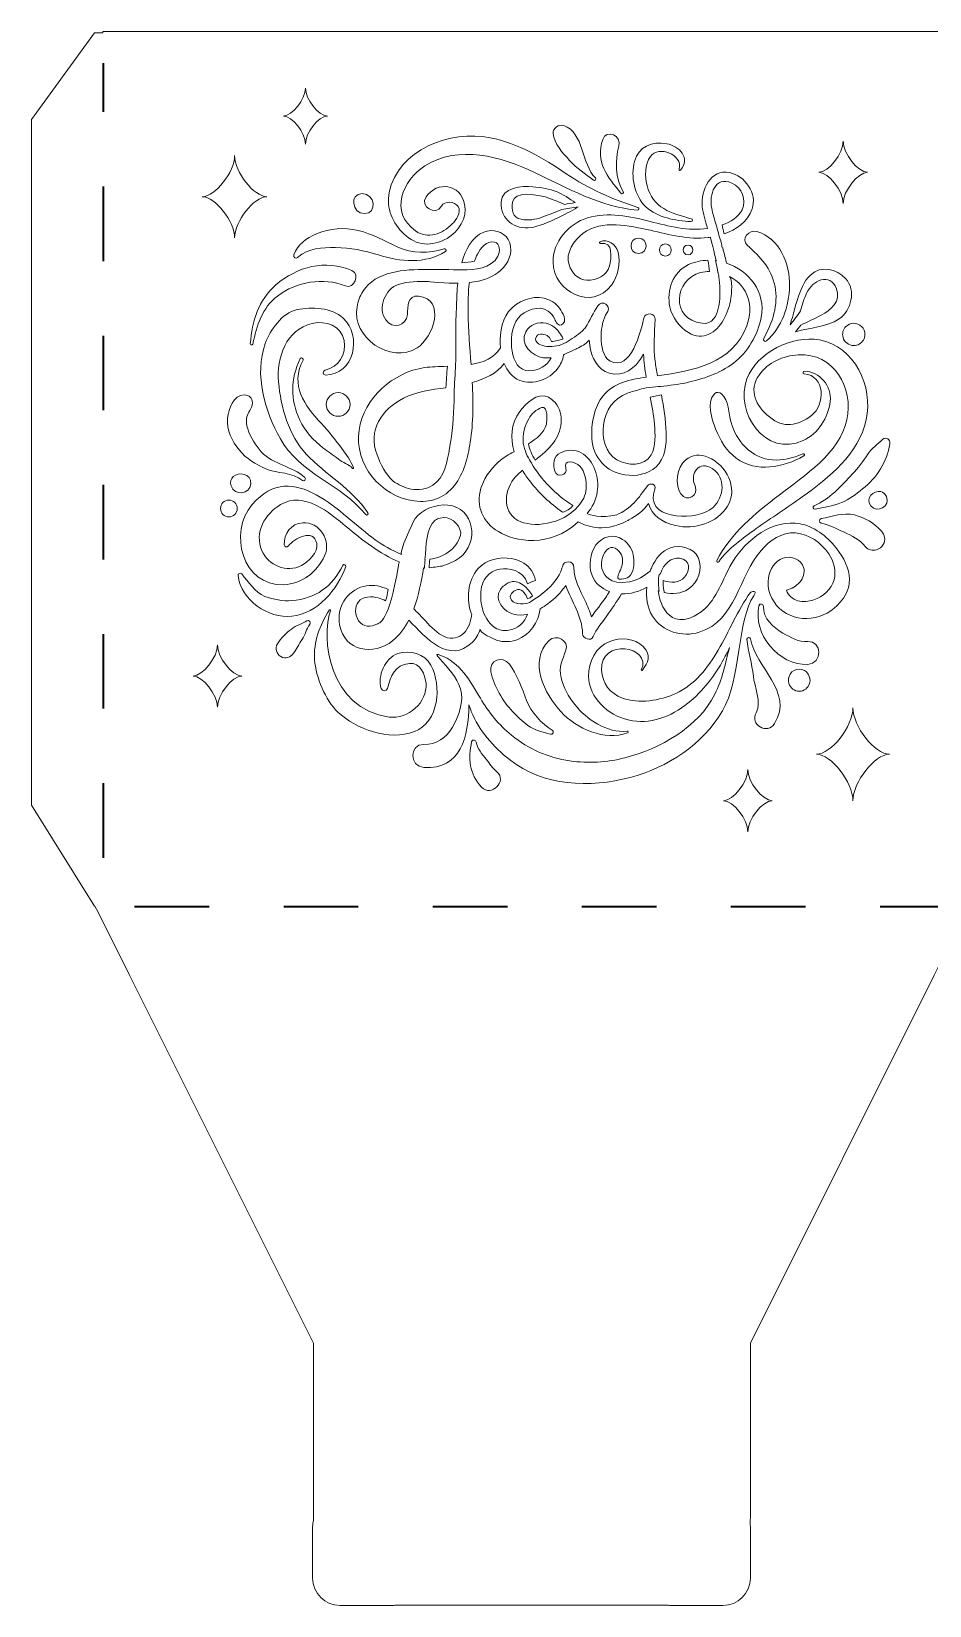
# Model space of a CAD drawing. Extents: x 8 to 992, y -675 to -240.
# Drawn here: x 7.8 to 256.2, y -675.2 to -240.1 of the extents above; entities that cross this region are included whole.
import ezdxf

# ---------------------------------------------------------------- set-up
doc = ezdxf.new("R2010")
doc.units = 0
doc.header["$MEASUREMENT"] = 0
doc.linetypes.add('AI-Linetype-3', pattern=[41.240002, 20.620001, -20.620001])
doc.linetypes.add('AI-Linetype-4', pattern=[41.240002, 20.620001, -20.620001])
doc.layers.add('Layer 1', color=7, linetype='Continuous')

# ---------------------------------------------------------------- blocks, each defined once
blk = doc.blocks.new('block 2')
at = {"layer": 'Layer 1', "lineweight": 0}
for points, knots in [([(515.73, -240.08), (515.73, -240.08), (265.73, -240.08), (265.73, -240.08), (265.73, -240.08), (259.42, -240.08), (259.42, -240.08), (259.42, -240.08), (27.54, -240.08), (27.54, -240.08), (27.54, -240.08), (27.54, -240.46), (27.54, -240.46), (27.54, -240.46), (26.18, -240.46), (26.18, -240.46), (26.18, -240.46), (25.18, -240.46), (25.18, -240.46), (25.18, -240.46), (7.77, -264.45), (7.77, -264.45), (7.77, -264.45), (7.77, -453.93), (7.77, -453.93), (7.77, -453.93), (25.18, -481.85), (25.18, -481.85), (25.18, -481.85), (25.32, -481.85), (25.32, -481.85), (25.32, -481.85), (26.18, -483.57), (26.18, -483.57), (26.18, -483.57), (34.86, -500.93), (34.86, -500.93), (34.86, -500.93), (85.76, -602.71), (85.76, -602.71), (85.76, -602.71), (85.76, -650.99), (85.76, -650.99), (85.76, -651.2), (85.77, -651.41), (85.77, -651.61), (85.63, -652.19), (85.55, -652.8), (85.55, -653.42), (85.55, -653.42), (85.55, -667.62), (85.55, -667.62), (85.55, -671.82), (88.95, -675.22), (93.16, -675.22), (93.16, -675.22), (107.35, -675.22), (107.35, -675.22), (107.77, -675.22), (108.17, -675.18), (108.57, -675.12), (109.02, -675.14), (109.47, -675.16), (109.93, -675.16), (109.93, -675.16), (182.44, -675.16), (182.44, -675.16), (182.85, -675.16), (183.25, -675.15), (183.65, -675.13), (184.03, -675.19), (184.41, -675.22), (184.8, -675.22), (184.8, -675.22), (199, -675.22), (199, -675.22), (203.2, -675.22), (206.61, -671.82), (206.61, -667.62), (206.61, -667.62), (206.61, -653.42), (206.61, -653.42), (206.61, -653.13), (206.58, -652.84), (206.55, -652.56), (206.59, -652.06), (206.61, -651.56), (206.61, -651.05), (206.61, -651.05), (206.61, -602.71), (206.61, -602.71), (206.61, -602.71), (257.49, -500.93), (257.49, -500.93), (257.49, -500.93), (259.42, -497.06), (259.42, -497.06), (259.42, -497.06), (267.05, -481.81), (267.05, -481.81), (267.05, -481.81), (267.05, -602.71), (267.05, -602.71), (267.05, -602.71), (363.75, -602.71), (363.75, -602.71), (364.02, -602.71), (364.29, -602.7), (364.55, -602.69), (365.04, -602.79), (365.55, -602.84), (366.07, -602.84), (366.07, -602.84), (380.27, -602.84), (380.27, -602.84), (384.47, -602.84), (387.87, -599.44), (387.87, -595.24), (387.87, -595.24), (387.87, -581.04), (387.87, -581.04), (387.87, -580.72), (387.85, -580.4), (387.81, -580.08), (387.84, -579.56), (387.86, -579.02), (387.86, -578.49), (387.86, -578.49), (387.86, -542.23), (387.86, -542.23), (387.86, -542.23), (508.4, -481.96), (508.4, -481.96), (508.4, -481.96), (508.4, -675.16), (508.4, -675.16), (508.4, -675.16), (544.66, -675.16), (544.66, -675.16), (545.56, -675.16), (546.45, -675.11), (547.33, -675.01), (547.33, -675.01), (561.11, -675.01), (561.11, -675.01), (565.31, -675.01), (568.72, -671.61), (568.72, -667.41), (568.72, -667.41), (568.72, -653.73), (568.72, -653.73), (568.82, -652.85), (568.87, -651.96), (568.88, -651.05), (568.88, -651.05), (568.88, -602.71), (568.88, -602.71), (568.88, -602.71), (689.73, -602.71), (689.73, -602.71), (689.73, -602.71), (689.73, -650.99), (689.73, -650.99), (689.73, -651.19), (689.74, -651.39), (689.74, -651.59), (689.63, -652.11), (689.56, -652.65), (689.56, -653.21), (689.56, -653.21), (689.56, -667.41), (689.56, -667.41), (689.56, -671.61), (692.97, -675.01), (697.17, -675.01), (697.17, -675.01), (711.26, -675.01), (711.26, -675.01), (712.13, -675.11), (713, -675.16), (713.89, -675.16), (713.89, -675.16), (750.19, -675.16), (750.19, -675.16), (750.19, -675.16), (750.19, -481.81), (750.19, -481.81), (750.19, -481.81), (871.01, -542.22), (871.01, -542.22), (871.01, -542.22), (871.01, -578.55), (871.01, -578.55), (871.01, -578.95), (871.02, -579.35), (871.04, -579.75), (870.99, -580.1), (870.96, -580.46), (870.96, -580.83), (870.96, -580.83), (870.96, -595.03), (870.96, -595.03), (870.96, -599.23), (874.36, -602.63), (878.56, -602.63), (878.56, -602.63), (892.76, -602.63), (892.76, -602.63), (892.87, -602.63), (892.97, -602.62), (893.07, -602.62), (893.77, -602.68), (894.47, -602.71), (895.18, -602.71), (895.18, -602.71), (991.86, -602.71), (991.86, -602.71), (991.86, -602.71), (991.86, -240.08), (991.86, -240.08), (991.86, -240.08), (515.73, -240.08), (515.73, -240.08)], [0, 0, 0, 0, 1, 1, 1, 2, 2, 2, 3, 3, 3, 4, 4, 4, 5, 5, 5, 6, 6, 6, 7, 7, 7, 8, 8, 8, 9, 9, 9, 10, 10, 10, 11, 11, 11, 12, 12, 12, 13, 13, 13, 14, 14, 14, 15, 15, 15, 16, 16, 16, 17, 17, 17, 18, 18, 18, 19, 19, 19, 20, 20, 20, 21, 21, 21, 22, 22, 22, 23, 23, 23, 24, 24, 24, 25, 25, 25, 26, 26, 26, 27, 27, 27, 28, 28, 28, 29, 29, 29, 30, 30, 30, 31, 31, 31, 32, 32, 32, 33, 33, 33, 34, 34, 34, 35, 35, 35, 36, 36, 36, 37, 37, 37, 38, 38, 38, 39, 39, 39, 40, 40, 40, 41, 41, 41, 42, 42, 42, 43, 43, 43, 44, 44, 44, 45, 45, 45, 46, 46, 46, 47, 47, 47, 48, 48, 48, 49, 49, 49, 50, 50, 50, 51, 51, 51, 52, 52, 52, 53, 53, 53, 54, 54, 54, 55, 55, 55, 56, 56, 56, 57, 57, 57, 58, 58, 58, 59, 59, 59, 60, 60, 60, 61, 61, 61, 62, 62, 62, 63, 63, 63, 64, 64, 64, 65, 65, 65, 66, 66, 66, 67, 67, 67, 68, 68, 68, 69, 69, 69, 70, 70, 70, 71, 71, 71, 72, 72, 72, 73, 73, 73, 74, 74, 74, 74]), ([(83.56, -255.71), (83.56, -258.8), (87.21, -263.45), (89.64, -263.45), (87.21, -263.45), (83.56, -268.1), (83.56, -271.19), (83.56, -268.1), (79.91, -263.45), (77.47, -263.45), (79.91, -263.45), (83.56, -258.8), (83.56, -255.71)], [0, 0, 0, 0, 1, 1, 1, 2, 2, 2, 3, 3, 3, 4, 4, 4, 4]), ([(106.71, -284.64), (109.17, -272.58), (123.71, -267.31), (134.62, -269.46), (142.5, -271.01), (149.14, -274.95), (155.69, -279.42), (161.88, -283.63), (168.43, -286.41), (175.52, -288.74), (175.91, -288.86), (175.84, -289.49), (175.41, -289.46), (165, -288.6), (156.14, -283.43), (146.9, -279.03), (137.81, -274.69), (125.84, -271.34), (116.62, -277.22), (110.34, -281.23), (106.69, -290.06), (114, -295.2), (117.43, -297.62), (121.39, -296.02), (124.13, -293.3), (125.23, -292.21), (126.74, -290.14), (125.78, -288.5), (124.91, -287), (122.07, -286.81), (121.18, -288.37), (119.58, -291.19), (115.09, -288.45), (116.9, -285.82), (120.02, -281.29), (126.42, -282.24), (127.58, -287.8), (128.37, -291.64), (125.99, -295.39), (122.71, -297.27), (118.58, -299.64), (114.21, -299.39), (110.73, -296.02), (107.72, -293.13), (105.86, -288.84), (106.71, -284.64)], [0, 0, 0, 0, 1, 1, 1, 2, 2, 2, 3, 3, 3, 4, 4, 4, 5, 5, 5, 6, 6, 6, 7, 7, 7, 8, 8, 8, 9, 9, 9, 10, 10, 10, 11, 11, 11, 12, 12, 12, 13, 13, 13, 14, 14, 14, 15, 15, 15, 15]), ([(154.99, -266.09), (160.64, -268.04), (159.89, -276.83), (163.76, -280.54), (164.11, -280.86), (163.63, -281.48), (163.24, -281.19), (160.9, -279.46), (158.58, -277.96), (156.63, -275.76), (154.77, -273.67), (152.27, -271.1), (152.05, -268.25), (151.93, -266.79), (153.68, -265.64), (154.99, -266.09)], [0, 0, 0, 0, 1, 1, 1, 2, 2, 2, 3, 3, 3, 4, 4, 4, 5, 5, 5, 5]), ([(165.78, -269.94), (166.83, -266.94), (171.14, -268.85), (170.26, -271.79), (169.11, -275.64), (169.24, -280.82), (171.47, -284.29), (171.74, -284.72), (171.17, -285.17), (170.83, -284.78), (167.1, -280.32), (163.62, -276.08), (165.78, -269.94)], [0, 0, 0, 0, 1, 1, 1, 2, 2, 2, 3, 3, 3, 4, 4, 4, 4]), ([(174.57, -275.98), (175.68, -271.92), (179.38, -270.36), (183.48, -271.12), (186.96, -271.76), (190.18, -275.06), (187.27, -278.41), (187.09, -278.61), (186.82, -278.41), (186.89, -278.18), (188.14, -274.04), (181.14, -271.56), (179, -274.6), (177.41, -276.86), (177.41, -280.07), (178.04, -282.69), (179.55, -288.96), (184.71, -290.36), (190.29, -291.83), (190.79, -291.96), (190.69, -292.64), (190.17, -292.62), (185.89, -292.42), (180.98, -291.56), (177.73, -288.55), (174.57, -285.61), (173.44, -280.11), (174.57, -275.98)], [0, 0, 0, 0, 1, 1, 1, 2, 2, 2, 3, 3, 3, 4, 4, 4, 5, 5, 5, 6, 6, 6, 7, 7, 7, 8, 8, 8, 9, 9, 9, 9]), ([(232.29, -270.39), (232.29, -273.84), (236.35, -279), (239.05, -279), (236.35, -279), (232.29, -284.16), (232.29, -287.6), (232.29, -284.16), (228.23, -279), (225.53, -279), (228.23, -279), (232.29, -273.84), (232.29, -270.39)], [0, 0, 0, 0, 1, 1, 1, 2, 2, 2, 3, 3, 3, 4, 4, 4, 4]), ([(63.95, -274.39), (63.95, -278.94), (69.31, -285.76), (72.88, -285.76), (69.31, -285.76), (63.95, -292.58), (63.95, -297.13), (63.95, -292.58), (58.59, -285.76), (55.02, -285.76), (58.59, -285.76), (63.95, -278.94), (63.95, -274.39)], [0, 0, 0, 0, 1, 1, 1, 2, 2, 2, 3, 3, 3, 4, 4, 4, 4]), ([(193.33, -288.43), (192.9, -284.02), (195.55, -277.96), (200.93, -279.09), (205.09, -279.96), (208.63, -284.9), (207.09, -289.15), (205.78, -292.77), (202.77, -294.89), (199.33, -296.05), (199.14, -295.21), (198.95, -294.38), (198.81, -293.54), (201.08, -292.76), (203.29, -291.53), (204.32, -289.35), (205.63, -286.56), (204.32, -283.27), (201.49, -281.98), (196.82, -279.85), (195.15, -285.23), (195.92, -288.97), (196.24, -290.53), (196.71, -292.04), (197.19, -293.55), (197.53, -295.06), (197.96, -296.54), (198.46, -298), (198.57, -298.52), (198.68, -299.04), (198.76, -299.57), (198.79, -299.74), (198.88, -299.85), (198.98, -299.93), (199.37, -301.48), (199.8, -303.16), (200.04, -304.14), (206.19, -306.2), (211, -312.02), (209.59, -319.16), (208.65, -323.98), (205.86, -328.86), (201.91, -331.82), (198.11, -334.67), (193.49, -336.16), (188.91, -337.17), (186.59, -337.69), (184.19, -337.93), (181.8, -338.21), (180.28, -338.33), (176.86, -338.65), (176.07, -339.04), (176.07, -339.04), (176.07, -339.09), (176.07, -339.09), (174.91, -339.34), (173.76, -339.65), (172.65, -340.07), (168.65, -341.58), (166.58, -344.72), (166.02, -348.88), (165.54, -352.45), (166.43, -356.51), (169.72, -358.49), (172.56, -360.2), (177.36, -360.39), (179.17, -357.14), (180.55, -354.66), (180.31, -351.4), (180.1, -348.71), (179.89, -346.18), (179.42, -343.69), (178.92, -341.2), (178.92, -341.2), (182.02, -340.49), (182.02, -340.49), (182.69, -343.94), (183.18, -347.44), (183.33, -350.95), (183.48, -354.24), (183.09, -358.08), (180.53, -360.41), (178.23, -362.51), (174.93, -363.1), (171.92, -362.66), (166.81, -361.92), (163.02, -357.8), (162.76, -352.62), (162.56, -348.59), (163.31, -344.01), (165.91, -340.78), (168.7, -337.32), (173.49, -336.23), (177.8, -335.64), (177.43, -333.5), (177.2, -331.39), (177.07, -329.27), (176.71, -329.93), (176.31, -330.56), (175.87, -331.17), (173.76, -334.06), (169.94, -335.94), (166.5, -334.09), (163.55, -332.5), (162.23, -329.05), (162.06, -325.42), (161, -326.54), (159.97, -327.1), (158.63, -327.76), (158.19, -327.98), (155, -329.31), (154.95, -329.55), (154.69, -330.91), (154.15, -332.19), (153.36, -333.2), (150.94, -336.3), (146.6, -338.01), (142.81, -336.53), (140.69, -335.7), (139.35, -333.92), (138.52, -331.86), (136.57, -334.65), (133.03, -336.18), (129.68, -337.14), (129.97, -342.65), (130, -348.15), (129.14, -353.58), (128.48, -357.81), (127.43, -362.17), (124.75, -365.61), (121.98, -369.17), (118.06, -370.42), (113.66, -369.86), (104.34, -368.69), (97, -359.72), (98.37, -350.3), (99.64, -341.51), (107.82, -334.24), (116.49, -333.01), (118.33, -332.75), (120.52, -332.72), (122.81, -332.65), (122.63, -334.62), (122.54, -336.6), (122.4, -338.58), (118.36, -339.14), (114.29, -339.63), (110.65, -341.46), (104.72, -344.44), (100.72, -350.38), (103.36, -357.12), (104.33, -359.6), (105.66, -362.47), (107.74, -364.33), (109.23, -365.41), (110.92, -366.19), (112.76, -366.59), (114.85, -366.91), (117.07, -366.63), (118.8, -365.52), (122.1, -363.4), (122.75, -358.88), (123.43, -355.3), (124.24, -350.98), (124.55, -346.58), (124.65, -342.18), (124.66, -341.5), (124.69, -340.82), (124.71, -340.14), (124.71, -337.48), (125.04, -334.79), (125.09, -332.12), (125.15, -329.27), (125.14, -326.41), (125.14, -323.55), (125.15, -320.98), (125.19, -318.36), (125.37, -315.76), (125.38, -313.7), (125.48, -311.65), (125.72, -309.61), (125.68, -309.89), (118.39, -309.28), (117.55, -309.24), (114.78, -309.11), (111.94, -309.18), (109.27, -310.01), (105.6, -311.15), (103.42, -316.58), (105.77, -319.83), (107.71, -322.51), (111.46, -321.52), (111.76, -318.35), (111.96, -316.18), (111.69, -312.92), (114.83, -313.24), (122.58, -314.04), (118.88, -324.78), (114.46, -327.55), (107.11, -332.14), (96.24, -324.63), (97.83, -316.21), (98.11, -314.71), (98.62, -313.25), (99.44, -311.95), (103.07, -306.21), (111, -305.89), (117.06, -305.86), (120.35, -305.84), (123.64, -305.93), (126.93, -306), (130.33, -306.08), (134.98, -305.58), (136.79, -302.23), (137.4, -301.09), (137.5, -298.63), (135.86, -298.31), (133.6, -297.88), (132, -299.88), (131.1, -301.68), (130.79, -302.3), (130.52, -302.93), (130.28, -303.58), (129.13, -303.81), (127.94, -303.87), (126.79, -304.05), (127.76, -300.62), (129.52, -296.79), (132.94, -295.52), (135.35, -294.62), (138.24, -295.3), (139.62, -297.57), (141.13, -300.06), (140.16, -303.32), (138.33, -305.36), (136.6, -307.27), (133.97, -308.62), (131.45, -309.09), (130.6, -309.25), (129.75, -309.36), (128.9, -309.44), (128.54, -312.25), (128.51, -315.13), (128.55, -317.88), (128.62, -322.6), (129.02, -327.37), (129.36, -332.14), (132.75, -331.58), (135.77, -330.35), (137.51, -327.53), (137.48, -327.25), (137.46, -326.98), (137.45, -326.72), (137.25, -323.05), (137.91, -319.08), (140.72, -316.46), (140.72, -316.46), (140.89, -316.3), (140.89, -316.3), (143.52, -313.95), (147.48, -312.85), (150.83, -314.24), (152.43, -314.9), (153.73, -316.11), (154.51, -317.65), (154.89, -318.38), (155.41, -319.43), (155.17, -320.26), (154.91, -321.19), (153.98, -321.62), (153.24, -320.88), (152.9, -320.54), (152.7, -320.09), (152.51, -319.65), (152.11, -318.72), (151.5, -317.99), (150.69, -317.38), (148.27, -315.55), (144.11, -317.22), (142.41, -319.3), (140.48, -321.66), (140.28, -325.58), (140.7, -328.45), (141.09, -331.09), (142.53, -333.97), (145.58, -333.91), (147.87, -333.87), (150.5, -332.47), (151.49, -330.3), (150.79, -330.36), (150.09, -330.36), (149.41, -330.28), (146.21, -329.92), (142.77, -326.52), (144.51, -323.12), (145.56, -321.06), (147.92, -320.28), (150.1, -320.74), (151.25, -320.98), (152.16, -321.57), (153.02, -322.38), (153.24, -322.59), (155.11, -324.93), (154.75, -325.1), (154.28, -325.33), (153.74, -325.39), (153.24, -325.51), (152.7, -325.64), (152.16, -325.76), (151.62, -325.83), (151.44, -325.27), (151.16, -324.77), (150.71, -324.39), (150, -323.78), (148.01, -323.25), (147.42, -324.39), (146.51, -326.17), (149.06, -327.06), (150.31, -327.15), (152.12, -327.29), (154.06, -327), (155.63, -326.04), (157.16, -325.11), (158.76, -324.06), (160.12, -322.9), (160.46, -322.61), (160.73, -322.25), (160.98, -321.88), (162.28, -319.98), (163.12, -317.82), (164.4, -315.93), (165.54, -314.25), (168.2, -315.75), (167.15, -317.53), (166.95, -317.86), (166.76, -318.19), (166.58, -318.52), (165.63, -320.43), (165.31, -322.72), (165.36, -324.8), (165.41, -326.88), (165.73, -330.06), (167.82, -331.19), (173.62, -334.32), (176.34, -322.84), (177.15, -319.29), (177.55, -317.55), (180.36, -317.92), (180.27, -319.71), (180.08, -323.53), (179.81, -327.42), (180.27, -331.23), (180.43, -332.58), (180.67, -333.91), (180.94, -335.24), (190.78, -333.98), (201.73, -331.81), (205.63, -321.42), (207.61, -316.18), (206, -310.4), (200.87, -307.84), (201.82, -308.32), (201.36, -312.83), (201.22, -313.81), (200.92, -315.88), (200.24, -317.94), (199.21, -319.76), (197.17, -323.38), (193.49, -325.68), (189.53, -323.33), (187.02, -321.84), (184.96, -319.08), (184.35, -316.22), (183.39, -311.7), (185.1, -306.56), (189.53, -304.54), (191.25, -303.75), (193.08, -303.38), (194.9, -303.34), (195.06, -304.38), (195.23, -305.4), (195.35, -306.43), (194.5, -306.42), (193.65, -306.5), (192.83, -306.72), (185.58, -308.66), (184.3, -319.6), (193.32, -320.76), (198.85, -321.47), (198.46, -311.56), (197.9, -307.91), (197.84, -307.51), (197.77, -307.11), (197.7, -306.72), (197.7, -306.72), (197.62, -306.7), (197.62, -306.7), (197.47, -305.61), (197.25, -304.52), (196.99, -303.44), (196.99, -303.44), (197.12, -303.46), (197.12, -303.46), (196.74, -301.5), (195.63, -297.19), (195.55, -296.95), (195.35, -296.98), (195.15, -297.01), (194.94, -297.04), (189.44, -297.74), (184.28, -296.2), (178.95, -295.05), (173.19, -293.81), (165.59, -291.99), (160.4, -295.86), (157.82, -297.78), (155.39, -301.25), (156.47, -304.61), (157.18, -306.8), (158.98, -308.75), (161.41, -308.85), (164.05, -308.95), (166.95, -307.68), (167.65, -304.9), (168.19, -302.8), (168.79, -298.03), (165.23, -298.73), (164.96, -298.79), (164.77, -298.39), (165.04, -298.26), (167.18, -297.24), (169.48, -298.89), (170.03, -301.12), (170.78, -304.12), (170, -307.74), (168.2, -310.21), (162.9, -317.49), (152.12, -311.96), (152.03, -303.89), (151.96, -298.26), (156.3, -293.21), (161.6, -291.62), (167.25, -289.93), (173.29, -291.17), (178.86, -292.59), (184.18, -293.94), (189.35, -295.35), (194.79, -294.52), (194.15, -292.52), (193.53, -290.51), (193.33, -288.43)], [0, 0, 0, 0, 1, 1, 1, 2, 2, 2, 3, 3, 3, 4, 4, 4, 5, 5, 5, 6, 6, 6, 7, 7, 7, 8, 8, 8, 9, 9, 9, 10, 10, 10, 11, 11, 11, 12, 12, 12, 13, 13, 13, 14, 14, 14, 15, 15, 15, 16, 16, 16, 17, 17, 17, 18, 18, 18, 19, 19, 19, 20, 20, 20, 21, 21, 21, 22, 22, 22, 23, 23, 23, 24, 24, 24, 25, 25, 25, 26, 26, 26, 27, 27, 27, 28, 28, 28, 29, 29, 29, 30, 30, 30, 31, 31, 31, 32, 32, 32, 33, 33, 33, 34, 34, 34, 35, 35, 35, 36, 36, 36, 37, 37, 37, 38, 38, 38, 39, 39, 39, 40, 40, 40, 41, 41, 41, 42, 42, 42, 43, 43, 43, 44, 44, 44, 45, 45, 45, 46, 46, 46, 47, 47, 47, 48, 48, 48, 49, 49, 49, 50, 50, 50, 51, 51, 51, 52, 52, 52, 53, 53, 53, 54, 54, 54, 55, 55, 55, 56, 56, 56, 57, 57, 57, 58, 58, 58, 59, 59, 59, 60, 60, 60, 61, 61, 61, 62, 62, 62, 63, 63, 63, 64, 64, 64, 65, 65, 65, 66, 66, 66, 67, 67, 67, 68, 68, 68, 69, 69, 69, 70, 70, 70, 71, 71, 71, 72, 72, 72, 73, 73, 73, 74, 74, 74, 75, 75, 75, 76, 76, 76, 77, 77, 77, 78, 78, 78, 79, 79, 79, 80, 80, 80, 81, 81, 81, 82, 82, 82, 83, 83, 83, 84, 84, 84, 85, 85, 85, 86, 86, 86, 87, 87, 87, 88, 88, 88, 89, 89, 89, 90, 90, 90, 91, 91, 91, 92, 92, 92, 93, 93, 93, 94, 94, 94, 95, 95, 95, 96, 96, 96, 97, 97, 97, 98, 98, 98, 99, 99, 99, 100, 100, 100, 101, 101, 101, 102, 102, 102, 103, 103, 103, 104, 104, 104, 105, 105, 105, 106, 106, 106, 107, 107, 107, 108, 108, 108, 109, 109, 109, 110, 110, 110, 111, 111, 111, 112, 112, 112, 113, 113, 113, 114, 114, 114, 115, 115, 115, 116, 116, 116, 117, 117, 117, 118, 118, 118, 119, 119, 119, 120, 120, 120, 121, 121, 121, 122, 122, 122, 123, 123, 123, 124, 124, 124, 125, 125, 125, 126, 126, 126, 127, 127, 127, 128, 128, 128, 129, 129, 129, 130, 130, 130, 131, 131, 131, 132, 132, 132, 133, 133, 133, 134, 134, 134, 135, 135, 135, 136, 136, 136, 137, 137, 137, 138, 138, 138, 139, 139, 139, 140, 140, 140, 141, 141, 141, 142, 142, 142, 143, 143, 143, 144, 144, 144, 145, 145, 145, 146, 146, 146, 147, 147, 147, 148, 148, 148, 149, 149, 149, 150, 150, 150, 150]), ([(143.19, -292), (145.21, -292.39), (147.11, -292.1), (149.01, -291.41), (150.85, -290.74), (152.64, -290.01), (154.45, -289.29), (155.93, -288.95), (157.49, -288.86), (158.98, -288.54), (157.38, -289.67), (149.91, -293.72), (145.95, -294.3), (141.47, -294.95), (137.48, -292.14), (137.7, -287.28), (137.88, -283.14), (143.4, -282.72), (146.45, -283), (148.74, -283.22), (151.05, -283.61), (153.2, -284.45), (154.44, -284.92), (156.79, -286.42), (158.18, -287.39), (157.19, -287.58), (156.19, -287.71), (155.2, -287.87), (153.46, -287.13), (150.62, -285.96), (149.41, -285.69), (147.4, -285.25), (141.46, -283.98), (140.83, -287.27), (140.41, -289.43), (140.9, -291.56), (143.19, -292)], [0, 0, 0, 0, 1, 1, 1, 2, 2, 2, 3, 3, 3, 4, 4, 4, 5, 5, 5, 6, 6, 6, 7, 7, 7, 8, 8, 8, 9, 9, 9, 10, 10, 10, 11, 11, 11, 12, 12, 12, 12]), ([(99.26, -284.9), (102.8, -284.9), (103.49, -290.43), (99.91, -290.43), (96.37, -290.43), (95.67, -284.9), (99.26, -284.9)], [0, 0, 0, 0, 1, 1, 1, 2, 2, 2, 2]), ([(98.17, -295.13), (102.09, -296.02), (105.55, -298), (109.15, -299.68), (112.97, -301.47), (117.81, -301.57), (121.8, -300.17), (122.25, -300.01), (122.71, -300.63), (122.26, -300.92), (116.89, -304.41), (109.66, -303.78), (103.74, -301.86), (99.87, -300.6), (95.96, -299.88), (91.9, -299.84), (88.08, -299.8), (84.35, -299.84), (81.38, -302.6), (80.88, -303.07), (80.2, -302.43), (80.37, -301.86), (81.29, -298.97), (83.89, -297.17), (86.63, -296.04), (90.56, -294.41), (94.01, -294.19), (98.17, -295.13)], [0, 0, 0, 0, 1, 1, 1, 2, 2, 2, 3, 3, 3, 4, 4, 4, 5, 5, 5, 6, 6, 6, 7, 7, 7, 8, 8, 8, 9, 9, 9, 9]), ([(208.4, -295.37), (214.68, -297.16), (217.67, -304.42), (217.47, -310.42), (217.28, -316.05), (215.44, -321.89), (211.05, -325.64), (210.6, -326.02), (210.05, -325.44), (210.32, -324.97), (212.7, -320.73), (214.43, -315.5), (213.44, -310.6), (212.39, -305.43), (209.49, -302.58), (205.76, -299.18), (203.84, -297.43), (206.35, -294.78), (208.4, -295.37)], [0, 0, 0, 0, 1, 1, 1, 2, 2, 2, 3, 3, 3, 4, 4, 4, 5, 5, 5, 6, 6, 6, 6]), ([(175.71, -297.19), (178.48, -297.19), (178.48, -301.49), (175.71, -301.49), (172.93, -301.49), (172.93, -297.19), (175.71, -297.19)], [0, 0, 0, 0, 1, 1, 1, 2, 2, 2, 2]), ([(183.11, -298.78), (185.3, -298.78), (185.3, -302.17), (183.11, -302.17), (180.92, -302.17), (180.92, -298.78), (183.11, -298.78)], [0, 0, 0, 0, 1, 1, 1, 2, 2, 2, 2]), ([(189.37, -299.13), (191.11, -299.13), (191.11, -301.83), (189.37, -301.83), (187.64, -301.83), (187.64, -299.13), (189.37, -299.13)], [0, 0, 0, 0, 1, 1, 1, 2, 2, 2, 2]), ([(75.37, -310.16), (81.31, -305.08), (89, -302.99), (96.37, -306.16), (98.77, -307.2), (97.05, -311.37), (94.61, -310.4), (88.53, -307.99), (81.07, -309.24), (75.82, -313.21), (71.53, -316.45), (70.14, -321.47), (68.98, -326.48), (68.89, -326.87), (68.24, -326.8), (68.28, -326.39), (68.88, -320.25), (70.5, -314.32), (75.37, -310.16)], [0, 0, 0, 0, 1, 1, 1, 2, 2, 2, 3, 3, 3, 4, 4, 4, 5, 5, 5, 6, 6, 6, 6]), ([(218.44, -318.44), (218.82, -317.02), (219.16, -315.58), (219.63, -314.19), (220.46, -311.77), (221.32, -309.18), (223.26, -307.41), (226.28, -304.67), (230.38, -305.63), (232.99, -308.43), (235.94, -311.61), (234.53, -317.27), (231.18, -319.51), (227.51, -321.96), (223.16, -321.88), (219.13, -323.07), (219.13, -323.07), (220.55, -321.26), (220.55, -321.26), (222.43, -320.35), (224.34, -319.49), (226.2, -318.52), (228.85, -317.12), (231.82, -314.65), (230.43, -311.21), (228.58, -306.58), (223.87, -308.88), (222.19, -312.39), (221.43, -313.98), (220.95, -315.63), (220.48, -317.3), (219.68, -318.61), (218.58, -319.99), (217.6, -321.14), (217.82, -320.23), (218.2, -319.35), (218.44, -318.44)], [0, 0, 0, 0, 1, 1, 1, 2, 2, 2, 3, 3, 3, 4, 4, 4, 5, 5, 5, 6, 6, 6, 7, 7, 7, 8, 8, 8, 9, 9, 9, 10, 10, 10, 11, 11, 11, 12, 12, 12, 12]), ([(89.08, -335.06), (88.27, -335.06), (88.26, -333.82), (89.02, -333.68), (92.75, -332.98), (94.95, -329.22), (94.25, -325.55), (93.47, -321.44), (89.22, -319.9), (85.44, -320.8), (78.15, -322.54), (75.53, -330.2), (76.12, -336.98), (76.71, -343.84), (78.92, -351.82), (83.78, -356.93), (89.19, -362.62), (96.39, -366.5), (100.83, -373.13), (101.1, -373.54), (100.55, -374.02), (100.23, -373.63), (93.51, -365.24), (82.01, -362.44), (76.61, -352.69), (72.4, -345.11), (69.29, -334.88), (72.44, -326.35), (73.84, -322.57), (77.02, -317.9), (81.26, -316.98), (85.26, -316.11), (90.75, -316.41), (93.96, -319.34), (99.31, -324.22), (97.12, -335.06), (89.08, -335.06)], [0, 0, 0, 0, 1, 1, 1, 2, 2, 2, 3, 3, 3, 4, 4, 4, 5, 5, 5, 6, 6, 6, 7, 7, 7, 8, 8, 8, 9, 9, 9, 10, 10, 10, 11, 11, 11, 12, 12, 12, 12]), ([(233.04, -321.65), (233.04, -321.65), (233.09, -321.61), (233.09, -321.61), (233.72, -321.07), (234.37, -320.72), (235.22, -320.72), (236.07, -320.72), (236.72, -321.07), (237.35, -321.61), (237.35, -321.61), (237.4, -321.65), (237.4, -321.65), (238, -322.16), (238.3, -323.07), (238.3, -323.83), (238.3, -324.39), (238.16, -324.9), (237.88, -325.39), (237.33, -326.32), (236.31, -326.91), (235.22, -326.91), (233.85, -326.91), (232.61, -325.97), (232.25, -324.65), (231.97, -323.65), (232.22, -322.35), (233.04, -321.65)], [0, 0, 0, 0, 1, 1, 1, 2, 2, 2, 3, 3, 3, 4, 4, 4, 5, 5, 5, 6, 6, 6, 7, 7, 7, 8, 8, 8, 9, 9, 9, 9]), ([(220.99, -368.74), (216.8, -371.77), (212.43, -374.51), (208.24, -377.51), (204.55, -380.13), (200.5, -382.95), (197.89, -386.69), (197.67, -387), (197.16, -386.66), (197.33, -386.33), (201.31, -378.76), (207.9, -373.37), (214.59, -368.24), (221.47, -362.96), (231.33, -356.58), (233.32, -347.46), (235.26, -338.56), (229.68, -328.89), (219.88, -329.48), (215.68, -329.73), (211.53, -331.54), (209.04, -335.07), (206.01, -339.37), (208.16, -343.61), (211.87, -346.64), (215.82, -349.89), (219.65, -349.12), (223.5, -346.24), (227.44, -343.3), (227.33, -335.21), (221.49, -334.71), (221.08, -334.68), (221.12, -334.01), (221.53, -334.01), (225.84, -334.06), (229.25, -338.16), (228.7, -342.37), (228.12, -346.79), (225.36, -351.27), (221.25, -353.17), (210.83, -357.97), (202.12, -345.49), (205.67, -336.1), (208.42, -328.81), (218.2, -324.02), (225.72, -325.33), (235.4, -327.02), (240.7, -338.31), (238.66, -347.43), (236.56, -356.89), (228.45, -363.35), (220.99, -368.74)], [0, 0, 0, 0, 1, 1, 1, 2, 2, 2, 3, 3, 3, 4, 4, 4, 5, 5, 5, 6, 6, 6, 7, 7, 7, 8, 8, 8, 9, 9, 9, 10, 10, 10, 11, 11, 11, 12, 12, 12, 13, 13, 13, 14, 14, 14, 15, 15, 15, 16, 16, 16, 17, 17, 17, 17]), ([(87.99, -348.44), (90.07, -350.64), (91.75, -353), (93.63, -355.37), (94.92, -357), (96.12, -358.8), (96.89, -360.71), (96.96, -360.87), (96.72, -360.98), (96.61, -360.87), (95.45, -359.67), (93.93, -359.32), (92.68, -358.3), (91.3, -357.15), (89.76, -356.23), (88.34, -355.15), (85.85, -353.25), (83.28, -350.41), (81.98, -347.53), (79.35, -341.71), (79.37, -336.33), (82.11, -330.53), (82.36, -330.02), (83.15, -330.47), (82.88, -330.99), (79.24, -337.86), (83.28, -343.45), (87.99, -348.44)], [0, 0, 0, 0, 1, 1, 1, 2, 2, 2, 3, 3, 3, 4, 4, 4, 5, 5, 5, 6, 6, 6, 7, 7, 7, 8, 8, 8, 9, 9, 9, 9]), ([(67.58, -349.97), (68.43, -352.3), (69.68, -354.45), (71.35, -356.29), (74.65, -359.91), (79.9, -360.16), (83.37, -363.39), (83.83, -363.83), (83.27, -364.6), (82.76, -364.19), (79.85, -361.83), (75.88, -362.39), (72.57, -360.98), (69.86, -359.82), (67.17, -358.14), (65.27, -355.84), (63.25, -353.4), (61.71, -350.22), (62.03, -346.96), (62.28, -344.36), (63.56, -340.61), (66.65, -340.57), (68.05, -340.55), (68.89, -341.38), (68.89, -342.78), (68.89, -344.26), (67.97, -344.84), (67.51, -346.15), (67.08, -347.4), (67.12, -348.72), (67.58, -349.97)], [0, 0, 0, 0, 1, 1, 1, 2, 2, 2, 3, 3, 3, 4, 4, 4, 5, 5, 5, 6, 6, 6, 7, 7, 7, 8, 8, 8, 9, 9, 9, 10, 10, 10, 10]), ([(89.33, -343.19), (89.33, -341.41), (90.83, -339.92), (92.61, -339.92), (94.4, -339.92), (95.89, -341.41), (95.89, -343.19), (95.89, -344.98), (94.4, -346.47), (92.61, -346.47), (90.83, -346.47), (89.33, -344.98), (89.33, -343.19)], [0, 0, 0, 0, 1, 1, 1, 2, 2, 2, 3, 3, 3, 4, 4, 4, 4]), ([(142.81, -345.18), (144.5, -342.93), (147.6, -339.71), (150.74, -341.19), (151.38, -341.49), (151.9, -341.93), (152.31, -342.45), (152.44, -342.47), (152.55, -342.52), (152.64, -342.63), (155.31, -345.97), (154.5, -350.69), (152.06, -353.91), (150.67, -355.73), (148.91, -357.18), (147.11, -358.57), (146.22, -357.17), (145.54, -355.66), (145.24, -354.05), (147.47, -352.7), (149.55, -351.06), (150.19, -348.66), (150.42, -347.79), (150.71, -343.48), (148.86, -344.06), (147.39, -344.51), (146.05, -345.83), (145.31, -347.13), (142.02, -353.01), (144.73, -357.25), (146.08, -359.36), (146.08, -359.36), (146.06, -359.38), (146.06, -359.38), (148.72, -364.02), (152.86, -368.14), (157.52, -371.14), (156.76, -372.04), (155.83, -372.74), (154.69, -372.98), (151.22, -370.56), (148.1, -367.61), (145.59, -364.35), (144.88, -363.43), (144.2, -362.42), (143.58, -361.36), (142.92, -361.93), (142.28, -362.53), (141.68, -363.17), (138.69, -366.39), (137.65, -372.67), (142.29, -375.23), (146.33, -377.46), (154.53, -376.5), (159.01, -371.28), (160.23, -369.93), (161.09, -368.34), (161.2, -366.49), (161.32, -364.45), (160.88, -361.76), (159.41, -360.21), (158.26, -359), (154.71, -358.12), (155.59, -360.8), (156.23, -362.75), (153.16, -363.58), (152.52, -361.64), (151.94, -359.85), (152.1, -357.46), (154.07, -356.54), (155.82, -355.72), (158.07, -355.54), (159.82, -356.52), (163.39, -358.53), (164.86, -363.47), (164.28, -367.34), (163.93, -369.66), (162.91, -371.65), (161.46, -373.34), (162.24, -373.71), (165.2, -374.76), (169.65, -373.66), (173.53, -372.13), (175.79, -369.04), (178.14, -365.67), (178.84, -364.67), (180.73, -365.3), (180.22, -366.58), (180.13, -367.07), (179.98, -367.55), (179.81, -368.02), (178.51, -375.31), (192.34, -375.44), (196.29, -371.67), (199.34, -368.77), (199.98, -363.46), (196.07, -360.9), (192.57, -358.61), (189.74, -362.15), (191.33, -365.72), (192.52, -368.37), (189.09, -370.31), (187.42, -367.94), (185.7, -365.48), (186.17, -360.54), (188.64, -358.58), (190.62, -357), (192.69, -356.87), (195, -357.83), (199.87, -359.85), (203.36, -366.29), (200.32, -371.28), (197.45, -376.01), (191.15, -377.85), (185.92, -376.68), (182.1, -375.83), (179.44, -373.72), (178.41, -370.61), (177.06, -372.48), (175.14, -374.04), (173.04, -375.06), (172.89, -375.18), (172.74, -375.28), (172.57, -375.37), (165.45, -379.07), (160.51, -376.41), (159.03, -375.63), (151.18, -382.98), (141.54, -381.13), (136.92, -378.35), (132.65, -375.78), (130.53, -371.29), (132.11, -366.32), (134.42, -359.03), (141.23, -356.32), (141.32, -356.27), (140.21, -352.5), (140.3, -348.53), (142.81, -345.18)], [0, 0, 0, 0, 1, 1, 1, 2, 2, 2, 3, 3, 3, 4, 4, 4, 5, 5, 5, 6, 6, 6, 7, 7, 7, 8, 8, 8, 9, 9, 9, 10, 10, 10, 11, 11, 11, 12, 12, 12, 13, 13, 13, 14, 14, 14, 15, 15, 15, 16, 16, 16, 17, 17, 17, 18, 18, 18, 19, 19, 19, 20, 20, 20, 21, 21, 21, 22, 22, 22, 23, 23, 23, 24, 24, 24, 25, 25, 25, 26, 26, 26, 27, 27, 27, 28, 28, 28, 29, 29, 29, 30, 30, 30, 31, 31, 31, 32, 32, 32, 33, 33, 33, 34, 34, 34, 35, 35, 35, 36, 36, 36, 37, 37, 37, 38, 38, 38, 39, 39, 39, 40, 40, 40, 41, 41, 41, 42, 42, 42, 43, 43, 43, 44, 44, 44, 45, 45, 45, 46, 46, 46, 46]), ([(196.67, -340.24), (197.21, -339.65), (198.05, -339.79), (198.59, -340.24), (200.69, -341.98), (200.51, -345.71), (201.27, -348.15), (202.05, -350.65), (203.28, -353.05), (205.14, -354.92), (209.69, -359.52), (215.49, -359.24), (221.11, -356.87), (221.48, -356.71), (221.8, -357.22), (221.43, -357.43), (215.66, -360.57), (208.39, -362.18), (202.73, -358.04), (200.01, -356.05), (198.22, -353.04), (197.02, -349.94), (195.94, -347.15), (194.37, -342.77), (196.67, -340.24)], [0, 0, 0, 0, 1, 1, 1, 2, 2, 2, 3, 3, 3, 4, 4, 4, 5, 5, 5, 6, 6, 6, 7, 7, 7, 8, 8, 8, 8]), ([(245.21, -354.05), (244.46, -359.08), (241.61, -363.35), (237.65, -366.55), (235.87, -367.98), (233.95, -369.48), (231.81, -370.32), (229.38, -371.28), (227.06, -371.6), (224.53, -372.14), (223.9, -372.28), (223.69, -371.43), (224.27, -371.19), (228.31, -369.54), (231.86, -365.64), (234.79, -362.49), (236.41, -360.75), (237.83, -358.9), (239.12, -356.9), (240.08, -355.42), (241.91, -354.07), (243.2, -352.88), (244.15, -352.01), (245.38, -352.89), (245.21, -354.05)], [0, 0, 0, 0, 1, 1, 1, 2, 2, 2, 3, 3, 3, 4, 4, 4, 5, 5, 5, 6, 6, 6, 7, 7, 7, 8, 8, 8, 8]), ([(231.21, -384.01), (232.98, -386.55), (234.38, -389.6), (233.97, -392.67), (233.71, -394.61), (232.74, -396.4), (231.47, -397.88), (229.43, -400.27), (226.52, -401.93), (223.4, -402.3), (220.28, -402.67), (217, -401.71), (214.69, -399.59), (212.37, -397.46), (211.13, -394.19), (211.61, -391.08), (211.97, -388.75), (213.41, -386.48), (215.63, -385.68), (217.85, -384.88), (220.74, -386.02), (221.36, -388.3), (221.74, -389.7), (221.24, -391.24), (220.29, -392.33), (219.34, -393.42), (218, -394.12), (216.62, -394.54), (217.08, -395.96), (218.36, -397.02), (219.79, -397.44), (221.22, -397.86), (222.78, -397.7), (224.19, -397.22), (226.77, -396.34), (229.03, -394.3), (229.76, -391.66), (230.43, -389.23), (229.72, -386.55), (228.29, -384.46), (226.21, -381.45), (222.84, -379.01), (219.11, -378.7), (215.36, -378.4), (211.91, -380.8), (209.56, -383.52), (203.4, -390.63), (202.76, -402.93), (192.5, -406.14), (187.71, -407.63), (182.26, -406.04), (179.54, -401.7), (178.02, -399.29), (177.77, -396.5), (177.99, -393.72), (175.84, -394.92), (173.47, -395.66), (170.98, -395.56), (169.67, -397.73), (168.22, -399.8), (166.74, -401.86), (165.5, -403.59), (164.03, -405.34), (163.17, -407.31), (162.51, -408.84), (160.24, -407.96), (160.21, -406.51), (160.1, -401.66), (157.14, -397.65), (155.58, -393.24), (154.23, -395.21), (152.47, -396.92), (150.58, -398.3), (149.94, -398.77), (149.23, -399.24), (148.47, -399.67), (148.14, -403.39), (145.59, -406.89), (142.09, -408.22), (140.28, -408.91), (138.29, -408.93), (136.44, -408.36), (135.79, -408.16), (131.58, -406.23), (131.89, -405.35), (131.42, -406.71), (130.71, -408), (129.68, -408.98), (123.35, -414.99), (117.04, -407.9), (112.15, -402.84), (111.04, -404.99), (109.6, -406.93), (107.71, -408.49), (102.41, -412.83), (94.34, -411.43), (93.02, -404.15), (92.54, -401.53), (93.05, -398.89), (94.7, -396.75), (96.08, -394.97), (98.2, -393.65), (100.44, -393.3), (102.52, -392.97), (104.53, -393.45), (106.4, -394.33), (106.29, -395.42), (106.05, -396.47), (105.7, -397.49), (105.06, -397.15), (104.39, -396.85), (103.69, -396.67), (101.96, -396.21), (99.45, -396.15), (98.19, -397.71), (97.04, -399.14), (97.29, -401.52), (98.27, -402.97), (99.49, -404.79), (101.7, -404.85), (103.48, -403.82), (103.69, -403.84), (106.79, -403.54), (109.27, -387.65), (109.32, -387.34), (109.43, -387.04), (109.51, -386.74), (104.17, -384.54), (99.15, -380.54), (94.92, -377.04), (90.17, -373.1), (83.21, -367.04), (76.67, -370.86), (72.39, -373.36), (69.33, -378.66), (71.5, -383.62), (73.24, -387.59), (78.42, -389.87), (82.43, -387.73), (84.35, -386.71), (87.17, -384.1), (86.68, -381.6), (85.83, -377.3), (80.37, -380.22), (78.84, -382.3), (78.53, -382.73), (77.71, -382.6), (77.68, -382.01), (77.53, -378.98), (79.65, -376.11), (82.79, -375.89), (87.51, -375.55), (90.77, -380.99), (88.87, -385), (86.72, -389.55), (82.61, -392.83), (77.51, -393.02), (66.13, -393.44), (62.16, -378.56), (68.82, -370.85), (80.3, -357.55), (93.3, -373.8), (102.87, -380.57), (104.97, -382.06), (107.47, -383.58), (110.1, -384.64), (109.34, -384.33), (113.3, -375.49), (113.92, -374.7), (115.83, -372.24), (119.66, -370.68), (122.92, -371), (130.41, -371.73), (131.69, -381.44), (126.19, -385.55), (124.77, -386.61), (123.07, -387.37), (121.37, -387.85), (121.12, -387.92), (119.17, -388.2), (117.75, -388.34), (117.79, -387.55), (117.86, -386.77), (117.96, -385.99), (119.98, -385.77), (121.95, -385.02), (123.74, -383.51), (125.02, -382.43), (126.26, -380.58), (126.57, -378.71), (126.09, -376.11), (123.52, -373.81), (120.8, -374.6), (120.32, -374.74), (119.86, -374.94), (119.44, -375.17), (116.78, -377.35), (117.02, -382.23), (116.6, -386.07), (116.6, -386.07), (116.65, -386.07), (116.65, -386.07), (116.56, -386.85), (116.49, -387.64), (116.45, -388.43), (116.32, -388.42), (116.23, -388.41), (116.24, -388.38), (115.59, -392.04), (114.87, -396.03), (113.52, -399.69), (114.46, -400.61), (115.37, -401.56), (116.27, -402.52), (117.79, -404.14), (119.29, -405.9), (121.26, -407.01), (125.66, -409.48), (128.91, -406), (129.48, -401.71), (129.5, -401.59), (129.53, -401.49), (129.56, -401.39), (127.96, -397.1), (128.36, -391.91), (131.35, -388.58), (133.6, -386.07), (137.32, -385.22), (140.56, -385.79), (142.48, -386.13), (144.38, -387.01), (145.66, -388.53), (146.29, -389.28), (146.73, -390.17), (146.96, -391.12), (147.01, -391.31), (147.09, -391.56), (147.15, -391.82), (146.41, -392.05), (145.7, -392.39), (145.02, -392.75), (143.65, -388.82), (139.74, -388.36), (137.34, -388.74), (135.85, -388.97), (134.43, -389.76), (133.5, -390.95), (132.28, -392.52), (131.97, -394.62), (132.05, -396.6), (132.15, -398.66), (132.64, -400.73), (133.7, -402.5), (134.38, -403.62), (135.31, -404.62), (136.49, -405.18), (137.51, -405.67), (138.68, -405.8), (139.8, -405.62), (142.18, -405.25), (144.27, -403.42), (144.96, -401.12), (142.46, -401.96), (139.47, -401.05), (137.87, -398.95), (137.18, -398.05), (136.74, -396.92), (136.91, -395.8), (137.08, -394.76), (137.76, -393.87), (138.57, -393.2), (139.21, -392.68), (139.96, -392.26), (140.78, -392.16), (142.2, -391.99), (143.51, -392.81), (144.51, -393.74), (144.73, -393.94), (146.62, -395.99), (146.3, -396.23), (145.68, -396.71), (145.73, -396.68), (144.97, -396.91), (144.57, -395.88), (143.65, -394.17), (142.33, -394.34), (141.47, -394.45), (139.97, -395.58), (140.24, -396.64), (140.74, -398.54), (143.58, -398.44), (145.08, -398.08), (146.02, -397.86), (148.98, -395.56), (149.66, -395), (151.81, -393.24), (153.68, -391.01), (154.51, -388.41), (154.55, -388.27), (154.61, -388.16), (154.67, -388.05), (154.87, -386.19), (157.84, -386.25), (157.83, -388.23), (157.81, -391.6), (159.54, -394.49), (160.92, -397.45), (161.61, -398.92), (162.21, -400.39), (162.65, -401.9), (163.94, -400.07), (165.41, -398.32), (166.61, -396.52), (166.96, -395.99), (167.31, -395.45), (167.66, -394.91), (165.54, -394.13), (163.66, -392.67), (162.84, -390.5), (161.8, -387.76), (162.23, -384.44), (163.92, -382.04), (165.59, -379.68), (168.75, -378.85), (171.25, -380.48), (172.99, -381.62), (174.09, -383.36), (174.29, -385.43), (174.46, -387.06), (174.51, -389.76), (173.01, -390.84), (172.44, -391.25), (171.73, -391.44), (171.02, -391.52), (170.72, -391.55), (170.39, -391.55), (170.15, -391.38), (169.56, -390.95), (170.62, -389.26), (170.79, -388.76), (171.15, -387.68), (171.44, -386.48), (171.16, -385.34), (170.81, -383.9), (168.99, -382.01), (167.39, -383.03), (165.76, -384.09), (165.12, -386.7), (165.56, -388.52), (165.98, -390.3), (167.62, -393.15), (173.17, -392.22), (175.29, -391.78), (177.25, -390.64), (178.93, -389.25), (179.06, -388.88), (179.2, -388.53), (179.35, -388.18), (180.36, -385.88), (182.08, -383.61), (184.56, -382.8), (187.14, -381.96), (190.98, -382.84), (192.18, -385.53), (193.57, -388.66), (192.22, -392.37), (189.41, -394.25), (187.46, -395.56), (185.11, -395.67), (182.82, -395.2), (182.77, -395.01), (182.72, -394.83), (182.68, -394.64), (182.51, -393.73), (182.47, -392.8), (182.49, -391.88), (184.62, -392.51), (186.94, -392.61), (188.39, -390.95), (190.13, -388.96), (190.04, -386.08), (187, -385.66), (184.94, -385.37), (182.49, -387.22), (181.76, -390.03), (181.48, -390.1), (181.3, -390.35), (181.27, -390.65), (181.14, -392.05), (181.16, -393.45), (181.41, -394.84), (181.41, -394.84), (181.15, -394.76), (181.15, -394.76), (181.16, -396.63), (183.71, -406.93), (192.7, -400.72), (196.91, -397.81), (198.64, -392.33), (200.98, -387.98), (204.37, -381.68), (211.41, -375.39), (219.03, -376), (219.93, -376.08), (220.81, -376.25), (221.66, -376.51), (225.54, -377.68), (228.86, -380.63), (231.21, -384.01)], [0, 0, 0, 0, 1, 1, 1, 2, 2, 2, 3, 3, 3, 4, 4, 4, 5, 5, 5, 6, 6, 6, 7, 7, 7, 8, 8, 8, 9, 9, 9, 10, 10, 10, 11, 11, 11, 12, 12, 12, 13, 13, 13, 14, 14, 14, 15, 15, 15, 16, 16, 16, 17, 17, 17, 18, 18, 18, 19, 19, 19, 20, 20, 20, 21, 21, 21, 22, 22, 22, 23, 23, 23, 24, 24, 24, 25, 25, 25, 26, 26, 26, 27, 27, 27, 28, 28, 28, 29, 29, 29, 30, 30, 30, 31, 31, 31, 32, 32, 32, 33, 33, 33, 34, 34, 34, 35, 35, 35, 36, 36, 36, 37, 37, 37, 38, 38, 38, 39, 39, 39, 40, 40, 40, 41, 41, 41, 42, 42, 42, 43, 43, 43, 44, 44, 44, 45, 45, 45, 46, 46, 46, 47, 47, 47, 48, 48, 48, 49, 49, 49, 50, 50, 50, 51, 51, 51, 52, 52, 52, 53, 53, 53, 54, 54, 54, 55, 55, 55, 56, 56, 56, 57, 57, 57, 58, 58, 58, 59, 59, 59, 60, 60, 60, 61, 61, 61, 62, 62, 62, 63, 63, 63, 64, 64, 64, 65, 65, 65, 66, 66, 66, 67, 67, 67, 68, 68, 68, 69, 69, 69, 70, 70, 70, 71, 71, 71, 72, 72, 72, 73, 73, 73, 74, 74, 74, 75, 75, 75, 76, 76, 76, 77, 77, 77, 78, 78, 78, 79, 79, 79, 80, 80, 80, 81, 81, 81, 82, 82, 82, 83, 83, 83, 84, 84, 84, 85, 85, 85, 86, 86, 86, 87, 87, 87, 88, 88, 88, 89, 89, 89, 90, 90, 90, 91, 91, 91, 92, 92, 92, 93, 93, 93, 94, 94, 94, 95, 95, 95, 96, 96, 96, 97, 97, 97, 98, 98, 98, 99, 99, 99, 100, 100, 100, 101, 101, 101, 102, 102, 102, 103, 103, 103, 104, 104, 104, 105, 105, 105, 106, 106, 106, 107, 107, 107, 108, 108, 108, 109, 109, 109, 110, 110, 110, 111, 111, 111, 112, 112, 112, 113, 113, 113, 114, 114, 114, 115, 115, 115, 116, 116, 116, 117, 117, 117, 118, 118, 118, 119, 119, 119, 120, 120, 120, 121, 121, 121, 122, 122, 122, 123, 123, 123, 124, 124, 124, 125, 125, 125, 126, 126, 126, 127, 127, 127, 128, 128, 128, 129, 129, 129, 130, 130, 130, 131, 131, 131, 132, 132, 132, 133, 133, 133, 134, 134, 134, 135, 135, 135, 136, 136, 136, 136]), ([(63, -365.71), (62.66, -364.57), (62.95, -363.71), (63.54, -363.15), (65.07, -361.69), (68.62, -362.24), (68.43, -365.14), (68.24, -368.1), (63.84, -368.55), (63, -365.71)], [0, 0, 0, 0, 1, 1, 1, 2, 2, 2, 3, 3, 3, 3]), ([(62.37, -369.64), (63.63, -369.64), (64.68, -370.69), (64.68, -371.95), (64.68, -373.21), (63.63, -374.26), (62.37, -374.26), (61.11, -374.26), (60.06, -373.21), (60.06, -371.95), (60.06, -370.69), (61.11, -369.64), (62.37, -369.64)], [0, 0, 0, 0, 1, 1, 1, 2, 2, 2, 3, 3, 3, 4, 4, 4, 4]), ([(242.67, -367.27), (243.3, -367.41), (243.88, -367.84), (244.25, -368.64), (245.48, -371.33), (241.66, -373.45), (239.93, -371.18), (238.33, -369.08), (240.75, -366.85), (242.67, -367.27)], [0, 0, 0, 0, 1, 1, 1, 2, 2, 2, 3, 3, 3, 3]), ([(242.86, -378.18), (243.79, -379.19), (244.1, -380.71), (243.35, -381.93), (242.87, -382.7), (242.37, -383.11), (241.49, -383.36), (240.51, -383.64), (239.17, -383.38), (238.48, -382.56), (236.8, -380.56), (234.79, -379.43), (232.4, -378.44), (230.31, -377.58), (228.48, -376.44), (226.22, -376), (225.6, -375.88), (225.59, -374.85), (226.22, -374.74), (229.34, -374.18), (232.17, -372.97), (235.38, -373.74), (238.33, -374.46), (240.81, -375.94), (242.86, -378.18)], [0, 0, 0, 0, 1, 1, 1, 2, 2, 2, 3, 3, 3, 4, 4, 4, 5, 5, 5, 6, 6, 6, 7, 7, 7, 8, 8, 8, 8]), ([(79.81, -401.73), (73.19, -402.42), (65.76, -397.35), (64.9, -390.46), (64.84, -389.94), (65.6, -389.67), (65.93, -390.04), (67.89, -392.25), (69.44, -395.09), (72.36, -396.24), (74.65, -397.13), (77.34, -397.63), (79.81, -397.42), (86.26, -396.84), (91.09, -393.62), (93.87, -387.67), (94.09, -387.21), (94.88, -387.54), (94.7, -388.02), (92.38, -394.35), (86.96, -400.98), (79.81, -401.73)], [0, 0, 0, 0, 1, 1, 1, 2, 2, 2, 3, 3, 3, 4, 4, 4, 5, 5, 5, 6, 6, 6, 7, 7, 7, 7]), ([(198.91, -427.92), (193.37, -437.24), (183.76, -443.53), (173.4, -446.3), (162.25, -449.29), (149.32, -448.78), (139.98, -441.36), (135.64, -437.93), (131.4, -433.31), (129.43, -428.06), (129.2, -427.42), (128.97, -426.82), (128.75, -426.23), (128.71, -434.84), (126.61, -444.22), (116.31, -443.54), (112.26, -443.27), (112.18, -437.1), (116.31, -437.18), (119.74, -437.25), (122.51, -435.35), (124.2, -432.44), (125.97, -429.38), (127.5, -425.31), (126.45, -421.78), (125.48, -418.54), (122.93, -415.93), (120.75, -413.53), (119.8, -412.49), (119.4, -411.97), (120.76, -412.46), (126.3, -414.46), (129.11, -419.64), (131.94, -424.41), (134.24, -428.28), (137.03, -431.83), (140.57, -434.64), (145.45, -438.51), (150.52, -440.79), (156.7, -441.72), (161.75, -442.48), (166.96, -442.15), (171.9, -440.87), (181.64, -438.35), (192.14, -432.58), (196.82, -423.24), (198.83, -419.22), (199.78, -414.75), (200.82, -410.34), (200.57, -411.39), (199.77, -412.54), (199.28, -413.49), (196.84, -418.16), (193.48, -422.47), (189.36, -425.77), (184.73, -429.48), (178.82, -431.82), (172.86, -430.41), (167.18, -429.06), (162.07, -424.44), (161.86, -418.31), (161.74, -414.42), (163.94, -410.13), (167.71, -408.7), (170.66, -407.57), (174.66, -407.74), (176.99, -410.13), (179.24, -412.45), (178.49, -414.55), (176.65, -416.75), (176.55, -416.86), (176.4, -416.71), (176.46, -416.6), (179.51, -409.96), (164.98, -407.65), (165.48, -416.65), (165.68, -420.28), (167.81, -423.11), (171.21, -424.35), (175.82, -426.03), (181.59, -425.06), (185.96, -423.11), (191.25, -420.75), (194.89, -415.96), (197.72, -411.13), (200.8, -405.88), (203.02, -400.13), (206.62, -395.18), (206.85, -394.87), (208.76, -394.39), (207.56, -396.09), (203.03, -402.5), (203.9, -419.49), (198.91, -427.92)], [0, 0, 0, 0, 1, 1, 1, 2, 2, 2, 3, 3, 3, 4, 4, 4, 5, 5, 5, 6, 6, 6, 7, 7, 7, 8, 8, 8, 9, 9, 9, 10, 10, 10, 11, 11, 11, 12, 12, 12, 13, 13, 13, 14, 14, 14, 15, 15, 15, 16, 16, 16, 17, 17, 17, 18, 18, 18, 19, 19, 19, 20, 20, 20, 21, 21, 21, 22, 22, 22, 23, 23, 23, 24, 24, 24, 25, 25, 25, 26, 26, 26, 27, 27, 27, 28, 28, 28, 29, 29, 29, 30, 30, 30, 31, 31, 31, 31]), ([(92.53, -428.22), (89.1, -425), (86.42, -418.6), (86.08, -413.77), (85.72, -408.84), (87.56, -404.19), (90.09, -400.04), (90.22, -399.84), (90.57, -399.97), (90.49, -400.2), (87.79, -407.67), (89.97, -427.33), (106.72, -429.6), (111.97, -430.31), (117.34, -425.52), (116.9, -420.32), (116.7, -417.94), (115.36, -414.46), (112.32, -414.8), (108.16, -415.26), (107.14, -418.17), (106.22, -421.74), (105.99, -422.61), (104.78, -422.55), (104.52, -421.74), (103.43, -418.26), (105.47, -413.32), (109.09, -412.06), (112.33, -410.94), (116.53, -412.08), (118.24, -415.24), (121.32, -420.91), (120.49, -431.07), (113.69, -433.62), (106.59, -436.3), (97.56, -432.95), (92.53, -428.22)], [0, 0, 0, 0, 1, 1, 1, 2, 2, 2, 3, 3, 3, 4, 4, 4, 5, 5, 5, 6, 6, 6, 7, 7, 7, 8, 8, 8, 9, 9, 9, 10, 10, 10, 11, 11, 11, 12, 12, 12, 12]), ([(222.49, -415.07), (214.43, -415.35), (207.31, -406.66), (208.95, -398.83), (209.1, -398.09), (210.3, -398.25), (210.26, -399.01), (210.06, -402.38), (212.95, -404.87), (215.64, -406.39), (217.78, -407.58), (219.96, -408.98), (222.49, -408.73), (226.5, -408.34), (226.61, -414.92), (222.49, -415.07)], [0, 0, 0, 0, 1, 1, 1, 2, 2, 2, 3, 3, 3, 4, 4, 4, 5, 5, 5, 5]), ([(84.74, -404.01), (83.73, -405.24), (83.54, -406.9), (82.64, -408.18), (81.77, -409.41), (81.16, -410.79), (80.26, -411.98), (79.41, -413.1), (78.06, -413.68), (76.73, -412.91), (75.54, -412.2), (75.08, -410.58), (75.81, -409.38), (76.74, -407.83), (78.25, -406.38), (79.67, -405.27), (80.96, -404.26), (82.61, -403.89), (83.98, -403.02), (84.63, -402.61), (85.17, -403.49), (84.74, -404.01)], [0, 0, 0, 0, 1, 1, 1, 2, 2, 2, 3, 3, 3, 4, 4, 4, 5, 5, 5, 6, 6, 6, 7, 7, 7, 7]), ([(150.96, -408.43), (152.84, -406.56), (156.57, -408.43), (155.6, -411.13), (154.64, -413.83), (153.57, -415.77), (154.29, -418.74), (154.98, -421.56), (156.23, -423.88), (158.03, -426.12), (161.39, -430.3), (166.94, -434.13), (172.57, -433.49), (172.88, -433.46), (172.89, -433.9), (172.64, -433.99), (166.32, -436.35), (158.58, -432.84), (154.19, -428.1), (149.67, -423.21), (145.09, -414.28), (150.96, -408.43)], [0, 0, 0, 0, 1, 1, 1, 2, 2, 2, 3, 3, 3, 4, 4, 4, 5, 5, 5, 6, 6, 6, 7, 7, 7, 7]), ([(213.33, -431.38), (211.34, -434.63), (206.34, -431.72), (208.22, -428.4), (209.8, -425.61), (207.73, -421.2), (207.44, -418.27), (207.1, -414.85), (205.94, -411.56), (205.66, -408.12), (205.61, -407.54), (206.58, -407.4), (206.68, -407.98), (207.94, -415.94), (218.73, -422.56), (213.33, -431.38)], [0, 0, 0, 0, 1, 1, 1, 2, 2, 2, 3, 3, 3, 4, 4, 4, 5, 5, 5, 5]), ([(59.22, -426.87), (59.22, -423.43), (55.16, -418.27), (52.46, -418.27), (55.16, -418.27), (59.22, -413.1), (59.22, -409.66), (59.22, -413.1), (63.28, -418.27), (65.98, -418.27), (63.28, -418.27), (59.22, -423.43), (59.22, -426.87)], [0, 0, 0, 0, 1, 1, 1, 2, 2, 2, 3, 3, 3, 4, 4, 4, 4]), ([(151.33, -434.35), (149.15, -433.72), (146.99, -433.32), (145.09, -431.95), (143.5, -430.81), (142.22, -429.48), (140.86, -428.09), (138.18, -425.36), (135.66, -420.87), (134.86, -417.12), (134.17, -413.87), (138.08, -412.5), (139.96, -414.97), (142.03, -417.7), (143.49, -421.8), (144.72, -425.01), (145.93, -428.15), (148.9, -431.56), (151.82, -433.2), (152.44, -433.55), (152.02, -434.55), (151.33, -434.35)], [0, 0, 0, 0, 1, 1, 1, 2, 2, 2, 3, 3, 3, 4, 4, 4, 5, 5, 5, 6, 6, 6, 7, 7, 7, 7]), ([(223, -420.29), (222.6, -421.56), (221.5, -422.48), (220.13, -422.48), (218.76, -422.48), (217.66, -421.56), (217.25, -420.29), (216.97, -419.4), (217.23, -418.56), (217.64, -417.77), (218.61, -415.89), (221.65, -415.89), (222.62, -417.77), (223.02, -418.56), (223.29, -419.4), (223, -420.29)], [0, 0, 0, 0, 1, 1, 1, 2, 2, 2, 3, 3, 3, 4, 4, 4, 5, 5, 5, 5]), ([(234.99, -452.75), (234.99, -447.61), (228.94, -439.9), (224.9, -439.9), (228.94, -439.9), (234.99, -432.19), (234.99, -427.05), (234.99, -432.19), (241.05, -439.9), (245.09, -439.9), (241.05, -439.9), (234.99, -447.61), (234.99, -452.75)], [0, 0, 0, 0, 1, 1, 1, 2, 2, 2, 3, 3, 3, 4, 4, 4, 4]), ([(132.26, -449), (128.83, -445.35), (128.57, -441.06), (129.53, -436.42), (129.68, -435.66), (130.71, -435.93), (130.79, -436.59), (130.98, -438.3), (132.54, -439.94), (133.55, -441.28), (134.48, -442.51), (135.33, -443.74), (136.51, -444.75), (139.45, -447.24), (134.95, -451.86), (132.26, -449)], [0, 0, 0, 0, 1, 1, 1, 2, 2, 2, 3, 3, 3, 4, 4, 4, 5, 5, 5, 5]), ([(205.92, -461.35), (205.92, -457.91), (201.87, -452.75), (199.16, -452.75), (201.87, -452.75), (205.92, -447.58), (205.92, -444.14), (205.92, -447.58), (209.98, -452.75), (212.68, -452.75), (209.98, -452.75), (205.92, -457.91), (205.92, -461.35)], [0, 0, 0, 0, 1, 1, 1, 2, 2, 2, 3, 3, 3, 4, 4, 4, 4])]:
    blk.add_open_spline(points, degree=3, knots=knots, dxfattribs=at)

msp = doc.modelspace()

# ---------------------------------------------------------------- linework, layer by layer
at = {"layer": 'Layer 1', "color": 7, "linetype": 'AI-Linetype-3', "lineweight": 35, "true_color": 0xfffeff}
msp.add_lwpolyline([(27.69, -468.52), (27.69, -248.85)], dxfattribs=at)
at = {"layer": 'Layer 1', "color": 7, "linetype": 'AI-Linetype-4', "lineweight": 35, "true_color": 0xfffeff}
msp.add_lwpolyline([(36.3, -481.95), (500.79, -481.95)], dxfattribs=at)

# ---------------------------------------------------------------- block references
at = {"layer": 'Layer 1'}
msp.add_blockref('block 2', (0, 0), dxfattribs=at)

doc.saveas('drawing.dxf')
